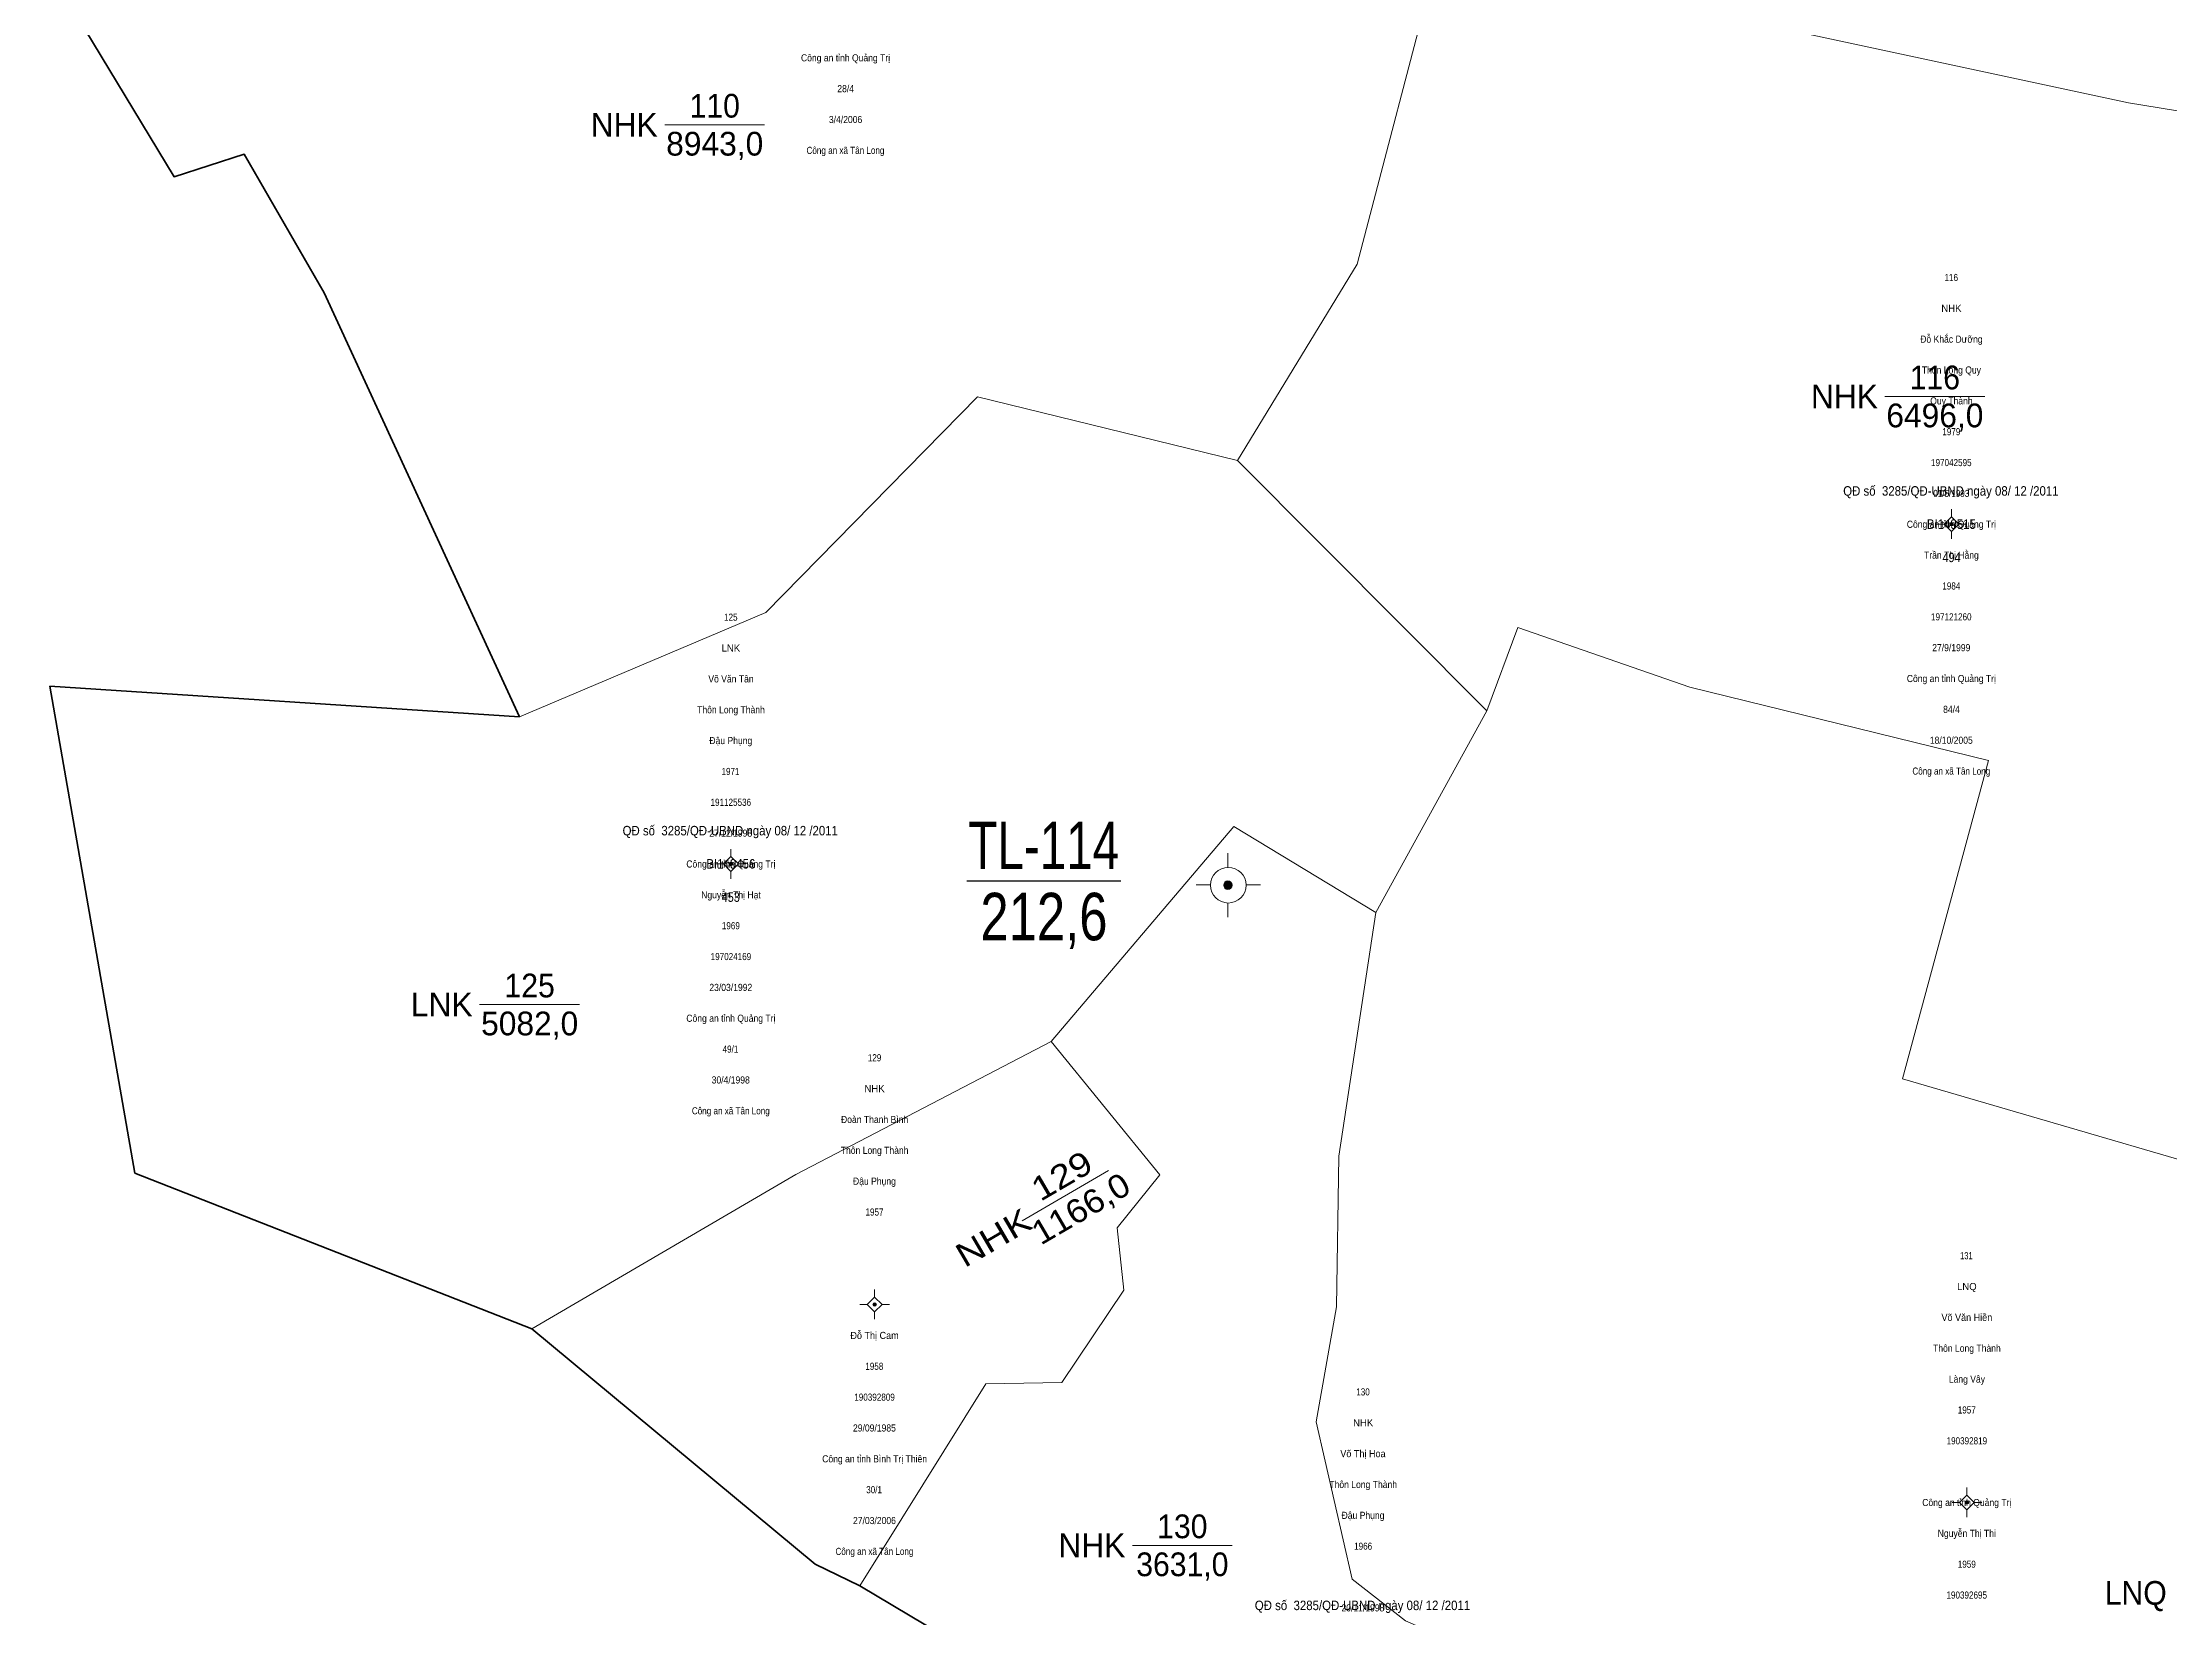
# Model space of a CAD drawing. Header units: metres. Extents: x 543779 to 545239, y 1834729 to 1836294.
# Drawn here: x 543972.2 to 544151.4, y 1835016.6 to 1835149.3 of the extents above; entities that cross this region are included whole.
import ezdxf
from ezdxf.enums import TextEntityAlignment as Align

# ---------------------------------------------------------------- set-up
doc = ezdxf.new("R2010")
doc.units = ezdxf.units.M
doc.header["$LTSCALE"] = 0.24
for name, color, linetype, lineweight in [('10', 7, 'Continuous', 13), ('11', 7, 'Continuous', 13), ('13', 7, 'Continuous', 13), ('54', 7, 'Continuous', 35), ('9', 7, 'Continuous', 13)]:
    doc.layers.add(name, color=color, linetype=linetype, lineweight=lineweight)
for name, color, linetype in [('15', 7, 'Continuous'), ('2', 7, 'Continuous'), ('4', 7, 'Continuous')]:
    doc.layers.add(name, color=color, linetype=linetype)

msp = doc.modelspace()

# ---------------------------------------------------------------- hatches: boundary and pattern name
at = {"layer": '11'}
for points in [[(544133.2051, 1835108.6883, 1), (544132.9051, 1835108.6883, 1)], [(544030.3818, 1835080.0569, 1), (544030.0818, 1835080.0569, 1)], [(544042.4844, 1835042.928, 1), (544042.1844, 1835042.928, 1)], [(544134.5034, 1835026.2485, 1), (544134.2034, 1835026.2485, 1)]]:
    msp.add_hatch(color=256, dxfattribs=at).paths.add_polyline_path(points)
at = {"layer": '9'}
msp.add_hatch(color=256, dxfattribs=at).paths.add_polyline_path([(544072.4634, 1835078.2618, 1), (544071.7458, 1835078.2618, 1)])

# ---------------------------------------------------------------- linework, layer by layer
at = {"layer": '10'}
for p in [(544072.92, 1835114.05), (544084.55, 1835075.96)]:
    msp.add_line(p, (544093.9, 1835092.96), dxfattribs=at)
for points in [[(544012.41, 1835092.46), (543995.95, 1835128.19), (543989.22, 1835139.88), (543983.33, 1835137.97), (543973.04, 1835154.99), (543965.03, 1835166.2), (543977.72, 1835169.78), (543981.13, 1835167.66), (544012.78, 1835183.49)], [(544072.92, 1835114.05), (544083, 1835130.6), (544089.81, 1835156.71)], [(544089.81, 1835156.71), (544147.97, 1835144.2), (544167.94, 1835140.95)], [(544012.41, 1835092.46), (544033.18, 1835101.25), (544050.99, 1835119.42), (544072.92, 1835114.05)], [(544093.9, 1835092.96), (544096.53, 1835099.98), (544111.02, 1835094.95), (544136.17, 1835088.77), (544128.94, 1835061.93), (544167.21, 1835050.77)], [(544012.41, 1835092.46), (543972.85, 1835095.03), (543980, 1835054), (544013.47, 1835040.88)], [(544057.21, 1835065.08), (544072.61, 1835083.21), (544084.55, 1835075.96)], [(544111.13, 1834964.46), (544121.72, 1834983.43), (544127.97, 1834995.66), (544117.5, 1835002.94), (544087.06, 1835016.27), (544082.57, 1835019.79), (544079.54, 1835033.05), (544081.24, 1835042.72), (544081.45, 1835055.44), (544084.55, 1835075.96)], [(544013.47, 1835040.88), (544035.7, 1835053.88), (544057.21, 1835065.08)], [(544057.21, 1835065.08), (544066.36, 1835053.85), (544062.78, 1835049.4), (544063.32, 1835044.13), (544058.11, 1835036.35), (544051.71, 1835036.24), (544041.08, 1835019.21)], [(544013.47, 1835040.88), (544037.34, 1835021.05), (544041.08, 1835019.21)], [(544041.08, 1835019.21), (544059.22, 1835008.4), (544071.43, 1834995.25), (544097.42, 1834983.59), (544087.77, 1834966.69), (544104.75, 1834955.53), (544111.13, 1834964.46)]]:
    msp.add_lwpolyline(points, dxfattribs=at)
at = {"layer": '11'}
for p, q in [((544133.06, 1835109.94), (544133.06, 1835109.31)), ((544132.43, 1835108.69), (544131.81, 1835108.69)), ((544133.06, 1835108.06), (544133.06, 1835107.44)), ((544134.31, 1835108.69), (544133.68, 1835108.69)), ((544030.23, 1835081.31), (544030.23, 1835080.68)), ((544029.61, 1835080.06), (544028.98, 1835080.06)), ((544030.23, 1835079.43), (544030.23, 1835078.81)), ((544031.48, 1835080.06), (544030.86, 1835080.06)), ((544041.71, 1835042.93), (544041.08, 1835042.93)), ((544042.33, 1835044.18), (544042.33, 1835043.55)), ((544043.58, 1835042.93), (544042.96, 1835042.93)), ((544042.33, 1835042.3), (544042.33, 1835041.68)), ((544134.35, 1835027.5), (544134.35, 1835026.87)), ((544133.73, 1835026.25), (544133.1, 1835026.25)), ((544134.35, 1835025.62), (544134.35, 1835025)), ((544135.6, 1835026.25), (544134.98, 1835026.25))]:
    msp.add_line(p, q, dxfattribs=at)
for points in [[(544133.06, 1835109.31), (544132.43, 1835108.69), (544133.06, 1835108.06), (544133.68, 1835108.69)], [(544030.23, 1835080.68), (544029.61, 1835080.06), (544030.23, 1835079.43), (544030.86, 1835080.06)], [(544042.33, 1835043.55), (544041.71, 1835042.93), (544042.33, 1835042.3), (544042.96, 1835042.93)], [(544134.35, 1835026.87), (544133.73, 1835026.25), (544134.35, 1835025.62), (544134.98, 1835026.25)]]:
    msp.add_lwpolyline(points, close=True, dxfattribs=at)
for centre in [(544133.0551, 1835108.6883), (544030.2318, 1835080.0569), (544042.3344, 1835042.928), (544134.3534, 1835026.2485)]:
    msp.add_circle(centre, 0.15, dxfattribs=at)
at = {"layer": '13'}
for p, q in [((544024.66, 1835142.35), (544033.07, 1835142.35)), ((544127.45, 1835119.45), (544135.86, 1835119.45)), ((544009.06, 1835068.21), (544017.47, 1835068.21)), ((544054.77, 1835049.97), (544062.03, 1835054.22)), ((544064.05, 1835022.63), (544072.46, 1835022.63))]:
    msp.add_line(p, q, dxfattribs=at)
at = {"layer": '54'}
for p, q in [((544012.41, 1835092.46), (543995.95, 1835128.19)), ((543972.85, 1835095.03), (543980, 1835054)), ((543972.85, 1835095.03), (544012.41, 1835092.46)), ((544013.47, 1835040.88), (543980, 1835054)), ((544013.47, 1835040.88), (544037.34, 1835021.05)), ((544037.34, 1835021.05), (544041.08, 1835019.21))]:
    msp.add_line(p, q, dxfattribs=at)
for points in [[(543973.04, 1835154.99), (543983.33, 1835137.97), (543989.22, 1835139.88), (543995.95, 1835128.19)], [(544041.08, 1835019.21), (544059.22, 1835008.4), (544071.43, 1834995.25), (544097.42, 1834983.59)]]:
    msp.add_lwpolyline(points, dxfattribs=at)
at = {"layer": '9'}
for p, q in [((544072.09, 1835080.96), (544072.09, 1835079.76)), ((544070.63, 1835078.28), (544069.43, 1835078.28)), ((544072.09, 1835076.76), (544072.09, 1835075.56)), ((544074.83, 1835078.28), (544073.63, 1835078.28))]:
    msp.add_line(p, q, dxfattribs=at)
at = {"layer": '9', "lineweight": 25}
for q in [(544059.82, 1835078.62), (544063.07, 1835078.62), (544063.07, 1835078.62)]:
    msp.add_line((544050.09, 1835078.62), q, dxfattribs=at)
at = {"layer": '9'}
for centre, radius in [((544072.13, 1835078.26), 1.5), ((544072.1046, 1835078.2618), 0.3588)]:
    msp.add_circle(centre, radius, dxfattribs=at)

# ---------------------------------------------------------------- texts
at = {"layer": '13'}
for s, height, width, p in [('110', 2, 0.95, (544028.865, 1835142.95)), ('116', 2, 0.95, (544131.655, 1835120.05)), ('QĐ số  3285/QĐ-UBND ngày 08/ 12 /2011', 0.8, 0.9, (544133.005, 1835111.09)), ('BI149515', 0.8, 0.9, (544133.045, 1835108.29)), ('494', 0.8, 0.85, (544133.06, 1835105.49)), ('QĐ số  3285/QĐ-UBND ngày 08/ 12 /2011', 0.8, 0.9, (544030.175, 1835082.46)), ('BI149456', 0.8, 0.9, (544030.225, 1835079.66)), ('453', 0.8, 0.85, (544030.215, 1835076.86)), ('125', 2, 0.95, (544013.275, 1835068.81)), ('130', 2, 0.95, (544068.26, 1835023.23)), ('QĐ số  3285/QĐ-UBND ngày 08/ 12 /2011', 0.8, 0.9, (544083.435, 1835017.17))]:
    msp.add_text(s, height=height, dxfattribs=dict(at, width=width)).set_placement(p, align=Align.CENTER)
at = {"layer": '13', "width": 1.2}
msp.add_text('129', height=2, rotation=30.319, dxfattribs=at).set_placement((544058.6102, 1835052.9144), align=Align.CENTER)
at = {"layer": '15'}
for s, width, p in [('Công an tỉnh Quảng Trị', 0.9, (544039.885, 1835147.69)), ('28/4', 0.9, (544039.895, 1835145.09)), ('3/4/2006', 0.9, (544039.89, 1835142.49)), ('Công an xã Tân Long', 0.85, (544039.88, 1835139.89)), ('116', 0.85, (544133.04, 1835129.18)), ('Đỗ Khắc Dưỡng', 0.9, (544133.05, 1835123.98)), ('Thôn Long Quy', 0.9, (544133.05, 1835121.38)), ('Quy Thành', 0.9, (544133.05, 1835118.78)), ('1979', 0.85, (544133.045, 1835116.18)), ('197042595', 0.85, (544133.04, 1835113.58)), ('01/5/1993', 0.85, (544133.04, 1835110.98)), ('Công an tỉnh Quảng Trị', 0.9, (544133.045, 1835108.38)), ('Trần Thị Hằng', 0.9, (544133.05, 1835105.78)), ('1984', 0.85, (544133.045, 1835103.18)), ('125', 0.85, (544030.22, 1835100.55)), ('197121260', 0.85, (544133.04, 1835100.58)), ('27/9/1999', 0.9, (544133.04, 1835097.98)), ('Võ Văn Tân', 0.9, (544030.235, 1835095.35)), ('Công an tỉnh Quảng Trị', 0.9, (544133.045, 1835095.38)), ('Thôn Long Thành', 0.9, (544030.235, 1835092.75)), ('84/4', 0.9, (544133.055, 1835092.78)), ('Đậu Phụng', 0.9, (544030.22, 1835090.15)), ('18/10/2005', 0.9, (544133.04, 1835090.18)), ('1971', 0.85, (544030.195, 1835087.55)), ('Công an xã Tân Long', 0.85, (544133.04, 1835087.58)), ('191125536', 0.85, (544030.22, 1835084.95)), ('27/12/1998', 0.9, (544030.21, 1835082.35)), ('Công an tỉnh Quảng Trị', 0.9, (544030.225, 1835079.75)), ('Nguyễn Thị Hạt', 0.9, (544030.235, 1835077.15)), ('1969', 0.85, (544030.225, 1835074.55)), ('197024169', 0.85, (544030.23, 1835071.95)), ('23/03/1992', 0.9, (544030.22, 1835069.35)), ('Công an tỉnh Quảng Trị', 0.9, (544030.225, 1835066.75)), ('49/1', 0.85, (544030.19, 1835064.15)), ('129', 0.85, (544042.33, 1835063.42)), ('30/4/1998', 0.9, (544030.215, 1835061.55)), ('Công an xã Tân Long', 0.85, (544030.22, 1835058.95)), ('Đoàn Thanh Bình', 0.9, (544042.335, 1835058.22)), ('Thôn Long Thành', 0.9, (544042.335, 1835055.62)), ('Đậu Phụng', 0.9, (544042.32, 1835053.02)), ('1957', 0.85, (544042.325, 1835050.42)), ('131', 0.8, (544134.31, 1835046.74)), ('Đỗ Thị Cam', 0.95, (544042.33, 1835040.02)), ('Võ Văn Hiền', 0.95, (544134.35, 1835041.54)), ('Thôn Long Thành', 0.9, (544134.355, 1835038.94)), ('1958', 0.85, (544042.31, 1835037.42)), ('190392809', 0.85, (544042.33, 1835034.82)), ('130', 0.85, (544083.48, 1835035.26)), ('Làng Vây', 0.9, (544134.355, 1835036.34)), ('1957', 0.85, (544134.345, 1835033.74)), ('29/09/1985', 0.9, (544042.32, 1835032.22)), ('190392819', 0.85, (544134.35, 1835031.14)), ('Công an tỉnh Bình Trị Thiên', 0.9, (544042.335, 1835029.62)), ('Võ Thị Hoa', 0.95, (544083.475, 1835030.06)), ('30/1', 0.85, (544042.29, 1835027.02)), ('Thôn Long Thành', 0.9, (544083.495, 1835027.46)), ('Công an tỉnh Quảng Trị', 0.9, (544134.345, 1835025.94)), ('27/03/2006', 0.9, (544042.32, 1835024.42)), ('Đậu Phụng', 0.9, (544083.48, 1835024.86)), ('1966', 0.85, (544083.49, 1835022.26)), ('Nguyễn Thị Thi', 0.9, (544134.345, 1835023.34)), ('Công an xã Tân Long', 0.85, (544042.32, 1835021.82)), ('1959', 0.85, (544134.345, 1835020.74)), ('20/11/1998', 0.9, (544083.47, 1835017.06)), ('190392695', 0.85, (544134.34, 1835018.14))]:
    msp.add_text(s, height=0.6, dxfattribs=dict(at, width=width)).set_placement(p, align=Align.CENTER)
for s, p in [('NHK', (544133.05, 1835126.58)), ('LNK', (544030.225, 1835097.95)), ('NHK', (544042.33, 1835060.82)), ('LNQ', (544134.35, 1835044.14)), ('NHK', (544083.49, 1835032.66))]:
    msp.add_text(s, height=0.6, dxfattribs=at).set_placement(p, align=Align.CENTER)
at = {"layer": '2'}
for s, p in [('NHK', (544024.06, 1835141.35)), ('NHK', (544126.86, 1835118.45)), ('LNK', (544008.47, 1835067.21)), ('NHK', (544063.46, 1835021.63))]:
    msp.add_text(s, height=2, dxfattribs=at).set_placement(p, align=Align.RIGHT)
at = {"layer": '2', "width": 1.2}
msp.add_text('NHK', height=2, rotation=30.319, dxfattribs=at).set_placement((544055.7804, 1835049.4062), align=Align.RIGHT)
at = {"layer": '2', "width": 0.95}
msp.add_text('LNQ', height=2, dxfattribs=at).set_placement((544151.19, 1835017.62), align=Align.RIGHT)
at = {"layer": '4'}
for s, p in [('8943,0', (544028.865, 1835139.75)), ('6496,0', (544131.655, 1835116.85)), ('5082,0', (544013.275, 1835065.61))]:
    msp.add_text(s, height=2, dxfattribs=at).set_placement(p, align=Align.CENTER)
at = {"layer": '4', "width": 1.1}
msp.add_text('1166,0', height=2, rotation=30.319, dxfattribs=at).set_placement((544060.2152, 1835050.1496), align=Align.CENTER)
at = {"layer": '4', "width": 0.95}
msp.add_text('3631,0', height=2, dxfattribs=at).set_placement((544068.26, 1835020.03), align=Align.CENTER)
at = {"layer": '9'}
for s, height, width, p in [('TL-114', 3.999, 0.75, (544056.585, 1835079.62)), ('212,6', 4, 0.8, (544056.6, 1835073.62))]:
    msp.add_text(s, height=height, dxfattribs=dict(at, width=width)).set_placement(p, align=Align.CENTER)

doc.saveas('drawing.dxf')
